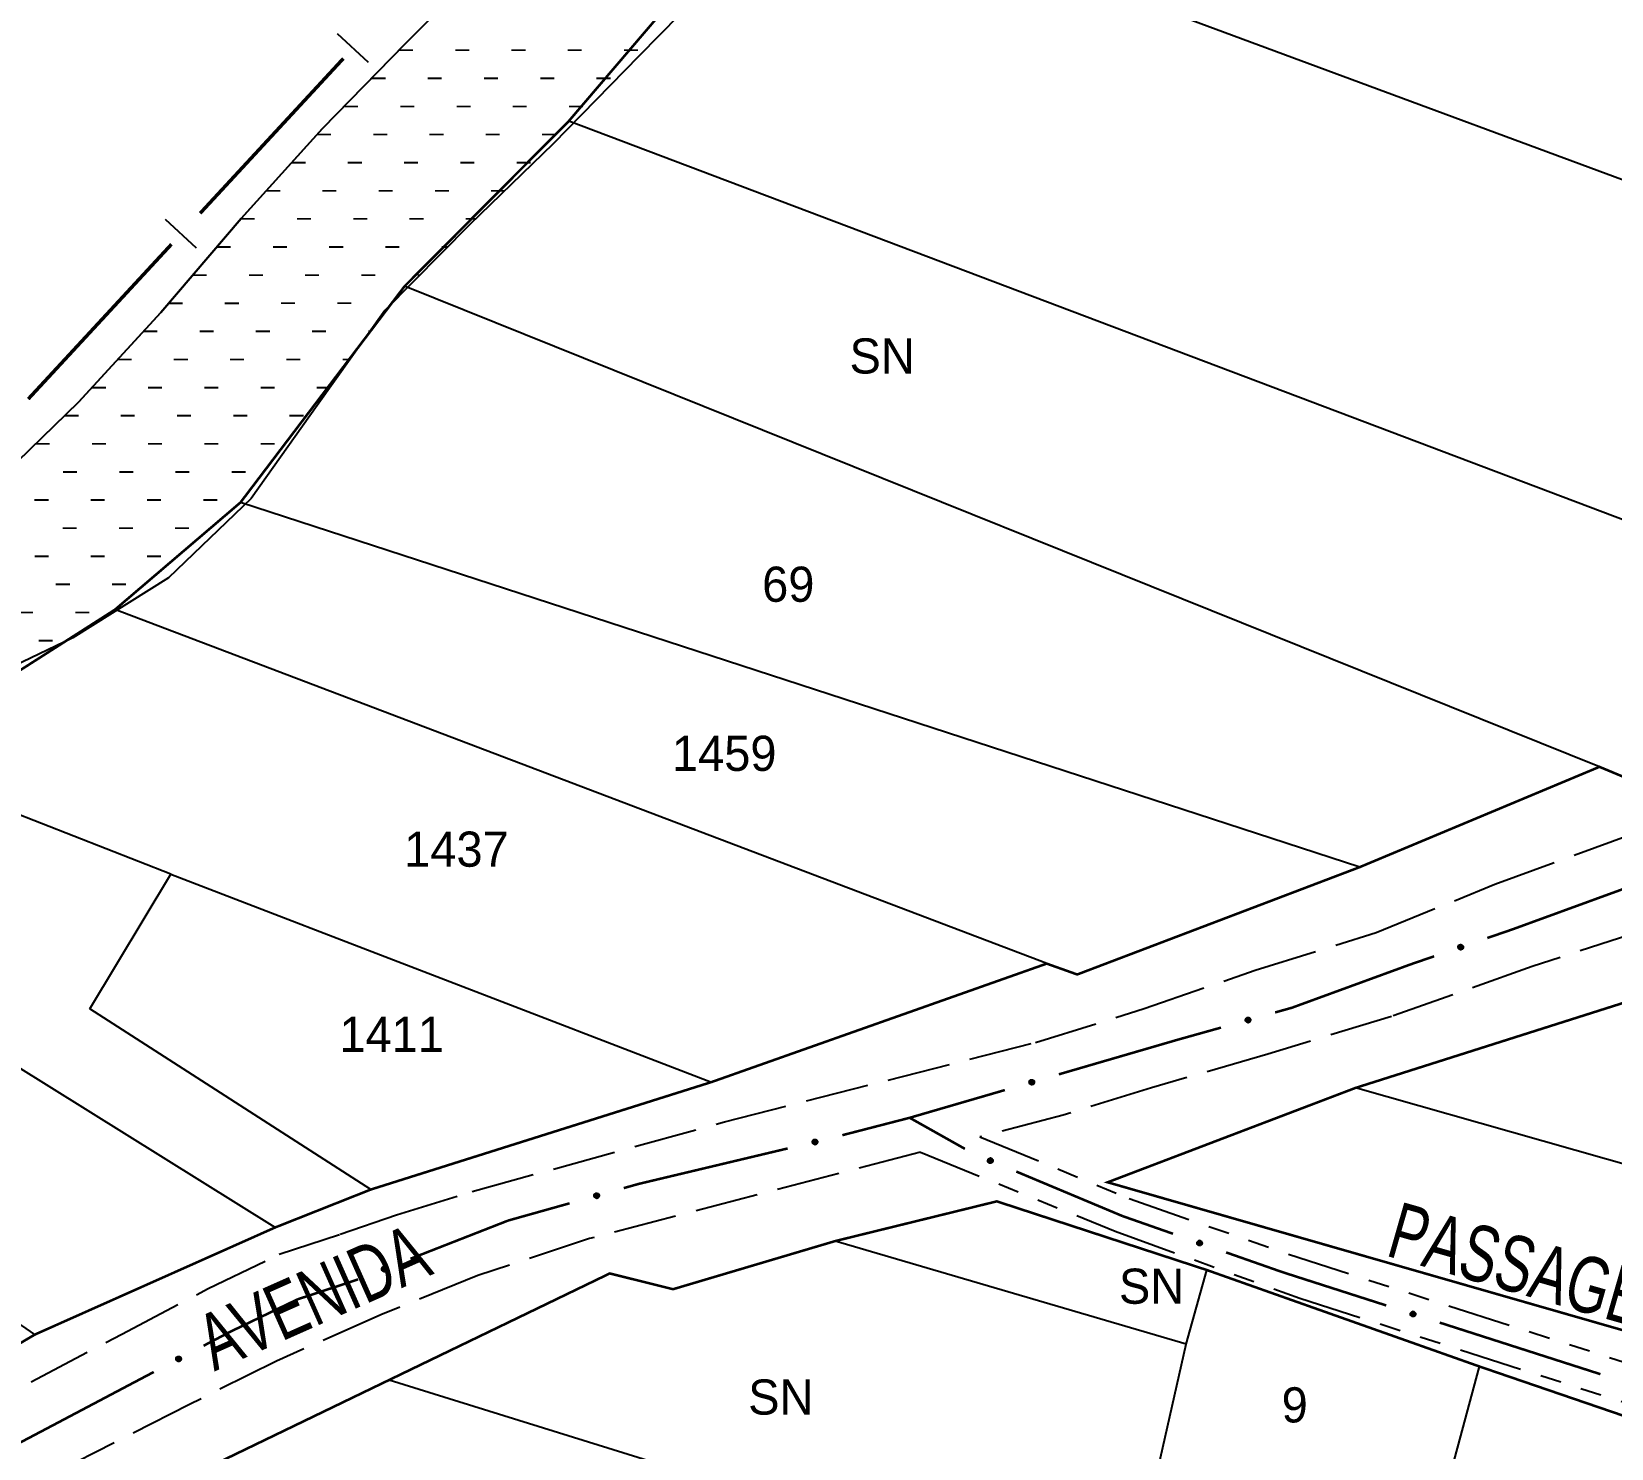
# Model space of a CAD drawing. Extents: x 203196 to 204359, y 4872588 to 4874244.
# Drawn here: x 203521.2 to 203633.6, y 4872877.4 to 4872978.2 of the extents above; entities that cross this region are included whole.
import ezdxf
from ezdxf.enums import TextEntityAlignment as Align

# ---------------------------------------------------------------- set-up
doc = ezdxf.new("R2010")
doc.units = 0
doc.header["$LTSCALE"] = 1.5
doc.header["$MEASUREMENT"] = 0
doc.linetypes.add('TRACO_11', pattern=[8, 3, -1, 3, -1])
doc.linetypes.add('TRACO_25', pattern=[8, 3, -1, 1, -1, 1, -1])
for name, color, linetype in [('CD_MALHA_LOTES', 7, 'CONTINUOUS'), ('HD-CURSO-PERENE', 170, 'CONTINUOUS'), ('HD-PRAIA', 251, 'CONTINUOUS'), ('LM-LIM-SETORES-BAIRROS', 250, 'CONTINUOUS'), ('RU-QUADRA', 210, 'CONTINUOUS'), ('SV-EIXO-RUA-N-PAV', 6, 'CONTINUOUS'), ('SV-EIXO-RUA-PAV', 20, 'CONTINUOUS'), ('SV-RUA-NAO-PAV', 7, 'CONTINUOUS'), ('SV-RUA-PAVIM', 7, 'CONTINUOUS'), ('SV-TXT-RUA-N-PAV', 7, 'CONTINUOUS'), ('SV-TXT-RUA-PAV', 7, 'CONTINUOUS'), ('Th_NmrPort', 1, 'CONTINUOUS')]:
    doc.layers.add(name, color=color, linetype=linetype)
doc.styles.add('ARIAL', font='ARIAL.SHX')

# ---------------------------------------------------------------- blocks, each defined once
blk = doc.blocks.new('*X1')
at = {"layer": 'HD-PRAIA', "const_width": 0.13}
for points in [[(203547.352984, 4872976.826607), (203548.352984, 4872976.826714)], [(203551.352984, 4872976.827037), (203552.352984, 4872976.827144)], [(203555.352984, 4872976.827467), (203556.352984, 4872976.827574)], [(203559.352984, 4872976.827896), (203560.352984, 4872976.828004)], [(203563.352984, 4872976.828326), (203564.352984, 4872976.828434)], [(203545.398118, 4872974.826554), (203546.398118, 4872974.826662)], [(203549.398118, 4872974.826984), (203550.398118, 4872974.827092)], [(203553.398118, 4872974.827414), (203554.398118, 4872974.827522)], [(203557.398118, 4872974.827844), (203558.398118, 4872974.827951)], [(203561.398118, 4872974.828274), (203562.398118, 4872974.828381)], [(203543.443253, 4872972.826502), (203544.443253, 4872972.826609)], [(203547.443253, 4872972.826932), (203548.443253, 4872972.827039)], [(203551.443253, 4872972.827362), (203552.443253, 4872972.827469)], [(203555.443253, 4872972.827791), (203556.443253, 4872972.827899)], [(203559.443253, 4872972.828221), (203560.443253, 4872972.828329)], [(203541.520627, 4872970.82645), (203542.520627, 4872970.826557)], [(203545.520627, 4872970.82688), (203546.520627, 4872970.826987)], [(203549.520627, 4872970.82731), (203550.520627, 4872970.827418)], [(203553.520627, 4872970.82774), (203554.520627, 4872970.827848)], [(203557.520627, 4872970.828171), (203558.520627, 4872970.828278)], [(203539.711597, 4872968.826399), (203540.711597, 4872968.826507)], [(203543.711597, 4872968.826831), (203544.711597, 4872968.82694)], [(203547.711597, 4872968.827264), (203548.711597, 4872968.827373)], [(203551.711597, 4872968.827697), (203552.711597, 4872968.827806)], [(203555.711597, 4872968.82813), (203556.711597, 4872968.828238)], [(203537.902568, 4872966.826347), (203538.902568, 4872966.826456)], [(203541.902568, 4872966.826784), (203542.902567, 4872966.826893)], [(203545.902567, 4872966.82722), (203546.902567, 4872966.827329)], [(203549.902567, 4872966.827656), (203550.902567, 4872966.827765)], [(203553.902567, 4872966.828092), (203554.872375, 4872966.826517)], [(203536.094863, 4872964.826296), (203537.094863, 4872964.826406)], [(203540.094863, 4872964.826736), (203541.094863, 4872964.826846)], [(203544.094863, 4872964.827175), (203545.094863, 4872964.827285)], [(203548.094863, 4872964.827614), (203549.094863, 4872964.827724)], [(203552.094863, 4872964.828054), (203552.811618, 4872964.826464)], [(203534.383602, 4872962.826246), (203535.383602, 4872962.826357)], [(203538.383602, 4872962.826689), (203539.383602, 4872962.8268)], [(203542.383602, 4872962.827133), (203543.383602, 4872962.827243)], [(203546.383602, 4872962.827576), (203547.383602, 4872962.827687)], [(203550.383602, 4872962.828019), (203550.812395, 4872962.826411)], [(203532.672342, 4872960.826196), (203533.672342, 4872960.826308)], [(203536.672342, 4872960.826643), (203537.672342, 4872960.826755)], [(203540.672342, 4872960.82709), (203541.672342, 4872960.827202)], [(203544.672342, 4872960.827537), (203545.672342, 4872960.827648)], [(203548.672342, 4872960.827983), (203548.829679, 4872960.826358)], [(203530.961082, 4872958.826146), (203531.961082, 4872958.826259)], [(203534.961082, 4872958.826597), (203535.961082, 4872958.826709)], [(203538.961082, 4872958.827047), (203539.961082, 4872958.82716)], [(203542.961082, 4872958.827498), (203543.961082, 4872958.82761)], [(203529.167212, 4872956.826095), (203530.167212, 4872956.826207)], [(203533.167212, 4872956.826543), (203534.167212, 4872956.826654)], [(203537.167212, 4872956.82699), (203538.167212, 4872956.827102)], [(203541.167212, 4872956.827437), (203542.167212, 4872956.827549)], [(203545.167212, 4872956.827885), (203545.280027, 4872956.826256)], [(203527.333999, 4872954.826044), (203528.333999, 4872954.826154)], [(203531.333999, 4872954.826486), (203532.333999, 4872954.826596)], [(203535.333999, 4872954.826928), (203536.333999, 4872954.827038)], [(203539.333999, 4872954.827369), (203540.333999, 4872954.82748)], [(203543.333999, 4872954.827811), (203543.857333, 4872954.826209)], [(203525.500786, 4872952.825992), (203526.500786, 4872952.826102)], [(203529.500786, 4872952.826429), (203530.500786, 4872952.826538)], [(203533.500786, 4872952.826866), (203534.500786, 4872952.826975)], [(203537.500786, 4872952.827302), (203538.500786, 4872952.827411)], [(203541.500786, 4872952.827739), (203542.434638, 4872952.826162)], [(203523.559841, 4872950.82594), (203524.559841, 4872950.826048)], [(203527.559841, 4872950.82637), (203528.559841, 4872950.826478)], [(203531.559841, 4872950.8268), (203532.559841, 4872950.826908)], [(203535.559841, 4872950.82723), (203536.559841, 4872950.827338)], [(203539.559841, 4872950.82766), (203540.559841, 4872950.827768)], [(203521.505027, 4872948.825886), (203522.505027, 4872948.825992)], [(203525.505027, 4872948.826309), (203526.505027, 4872948.826415)], [(203529.505027, 4872948.826731), (203530.505027, 4872948.826837)], [(203533.505027, 4872948.827154), (203534.505027, 4872948.82726)], [(203537.505027, 4872948.827576), (203538.505027, 4872948.827682)], [(203523.450214, 4872946.826248), (203524.450214, 4872946.826352)], [(203527.450214, 4872946.826663), (203528.450214, 4872946.826767)], [(203531.450214, 4872946.827079), (203532.450214, 4872946.827183)], [(203535.450214, 4872946.827494), (203536.450214, 4872946.827598)], [(203521.424451, 4872944.826189), (203522.424451, 4872944.826291)], [(203525.424451, 4872944.826598), (203526.424451, 4872944.8267)], [(203529.424451, 4872944.827007), (203530.424451, 4872944.827109)], [(203533.424451, 4872944.827416), (203534.424451, 4872944.827519)], [(203523.425034, 4872942.826547), (203524.425033, 4872942.826649)], [(203527.425033, 4872942.826957), (203528.425033, 4872942.827059)], [(203531.425033, 4872942.827367), (203532.425033, 4872942.827469)], [(203521.425616, 4872940.826496), (203522.425616, 4872940.826598)], [(203525.425616, 4872940.826907), (203526.425616, 4872940.827009)], [(203529.425616, 4872940.827318), (203530.425616, 4872940.82742)], [(203522.939583, 4872938.826844), (203523.939583, 4872938.826947)], [(203526.939583, 4872938.827254), (203527.939583, 4872938.827356)], [(203520.325398, 4872936.826804), (203521.325398, 4872936.826908)], [(203524.325398, 4872936.82722), (203525.325398, 4872936.827324)], [(203521.728879, 4872934.827193), (203522.728879, 4872934.827299)]]:
    blk.add_lwpolyline(points, dxfattribs=at)

msp = doc.modelspace()

# ---------------------------------------------------------------- linework, layer by layer
at = {"layer": 'CD_MALHA_LOTES', "linetype": 'Continuous', "flags": 128}
for points in [[(203559.420808, 4872971.776549), (203574.7339, 4872989.699047)], [(203672.998632, 4872953.304702), (203574.7339, 4872989.699047)], [(203547.74715, 4872960.034223), (203559.420808, 4872971.776549)], [(203655.545273, 4872935.423493), (203559.420808, 4872971.776549)], [(203536.073492, 4872944.652462), (203547.74715, 4872960.034223)], [(203632.741667, 4872925.848588), (203547.74715, 4872960.034223)], [(203527.146577, 4872937.03025), (203536.073492, 4872944.652462)], [(203615.685189, 4872918.713621), (203536.073492, 4872944.652462)], [(203510.391445, 4872926.317952), (203527.146577, 4872937.03025)], [(203593.423756, 4872911.850126), (203527.146577, 4872937.03025)], [(203531.129355, 4872918.21506), (203510.391445, 4872926.317952)], [(203632.741667, 4872925.848588), (203615.685189, 4872918.713621)], [(203634.792565, 4872924.991419), (203632.741667, 4872925.848588)], [(203538.545561, 4872893.082361), (203496.039713, 4872919.588431)], [(203525.35247, 4872908.64157), (203531.129355, 4872918.21506)], [(203531.129355, 4872918.21506), (203569.583254, 4872903.425347)], [(203615.685189, 4872918.713621), (203595.594374, 4872911.077174)], [(203521.447086, 4872885.460149), (203481.839967, 4872912.824896)], [(203593.423756, 4872911.850126), (203569.583254, 4872903.425347)], [(203595.594374, 4872911.077174), (203593.423756, 4872911.850126)], [(203634.957299, 4872909.221527), (203615.377909, 4872903.004945)], [(203545.342618, 4872895.778196), (203525.35247, 4872908.64157)], [(203569.583254, 4872903.425347), (203545.342618, 4872895.778196)], [(203615.377909, 4872903.004945), (203597.756091, 4872896.294487)], [(203668.782073, 4872887.830408), (203615.377909, 4872903.004945)], [(203545.342618, 4872895.778196), (203538.545561, 4872893.082361)], [(203597.756091, 4872896.294487), (203755.273411, 4872851.061951)], [(203604.80784, 4872890.055225), (203589.875196, 4872894.939145), (203578.371722, 4872892.111367)], [(203538.545561, 4872893.082361), (203521.447086, 4872885.460149)], [(203578.371722, 4872892.111367), (203566.842698, 4872888.688228), (203562.344142, 4872889.810488), (203546.645432, 4872882.229347)], [(203603.339166, 4872884.768001), (203578.371722, 4872892.111367)], [(203603.339166, 4872884.768001), (203604.80784, 4872890.055225)], [(203624.204049, 4872883.191755), (203604.80784, 4872890.055225)], [(203521.447086, 4872885.460149), (203510.734788, 4872879.14264)], [(203599.153448, 4872866.189285), (203603.339166, 4872884.768001)], [(203618.115673, 4872860.56768), (203624.204049, 4872883.191755)], [(203641.97006, 4872877.112196), (203624.204049, 4872883.191755)], [(203546.645432, 4872882.229347), (203530.058075, 4872874.219067)], [(203590.194541, 4872868.68603), (203546.645432, 4872882.229347)]]:
    msp.add_lwpolyline(points, dxfattribs=at)
at = {"layer": 'HD-CURSO-PERENE', "linetype": 'Continuous'}
msp.add_polyline3d([(203636.683207, 4873077.782703, 2.290257), (203630.433727, 4873071.524546, 2.290257), (203624.658174, 4873065.389341, 2.290257), (203619.424204, 4873059.720699, 2.290257), (203613.906002, 4873052.909995, 2.290257), (203608.053121, 4873046.27112, 2.290257), (203602.35052, 4873039.446415, 2.290257), (203597.201751, 4873033.496555, 2.290257), (203592.246638, 4873027.680719, 2.290257), (203587.301114, 4873022.016933, 2.290257), (203581.561538, 4873015.488934, 2.290257), (203576.299909, 4873008.69945, 2.290257), (203570.855378, 4873002.040096, 2.290257), (203564.815491, 4872995.90778, 2.290257), (203559.131072, 4872989.291088, 2.290257), (203553.587396, 4872983.113308, 2.290257), (203547.790889, 4872977.274634, 2.290257), (203541.920545, 4872971.268596, 2.290257), (203536.118052, 4872964.853399, 2.290257), (203530.40902, 4872958.180919, 2.290257), (203524.558799, 4872951.798277, 2.290257), (203518.473013, 4872945.874674, 2.290257)], dxfattribs=at)
at = {"layer": 'HD-PRAIA', "linetype": 'Continuous'}
for points in [[(203518.473013, 4872945.874674, 3.0316), (203524.558799, 4872951.798277, 3.0316), (203530.40902, 4872958.180919, 3.0316), (203536.118052, 4872964.853399, 3.0316), (203541.920545, 4872971.268596, 3.0316), (203547.790889, 4872977.274634, 3.0316), (203553.587396, 4872983.113308, 3.0316), (203559.131072, 4872989.291088, 3.0316), (203564.815491, 4872995.90778, 3.0316), (203570.855378, 4873002.040096, 3.0316), (203576.299909, 4873008.69945, 3.0316), (203581.561538, 4873015.488934, 3.0316), (203587.301114, 4873022.016933, 3.0316), (203592.246638, 4873027.680719, 3.0316), (203597.201751, 4873033.496555, 3.0316), (203602.35052, 4873039.446415, 3.0316), (203608.053121, 4873046.27112, 3.0316), (203613.906002, 4873052.909995, 3.0316), (203619.424204, 4873059.720699, 3.0316), (203624.658174, 4873065.389341, 3.0316), (203630.433727, 4873071.524546, 3.0316), (203636.683207, 4873077.782703, 3.0316)], [(203634.887045, 4873051.383372, 3.493943), (203630.158821, 4873045.044524, 3.493943), (203626.171905, 4873039.890793, 3.493943), (203622.481054, 4873036.24737, 3.493943), (203618.030821, 4873032.764402, 3.493943), (203612.672679, 4873027.48151, 3.493943), (203607.200067, 4873021.975639, 3.493943), (203601.133377, 4873016.348131, 3.493943), (203595.442497, 4873010.65245, 3.3664), (203590.426628, 4873005.157604, 3.3664), (203586.214461, 4872999.141452, 3.3664), (203580.426901, 4872994.936347, 3.3664), (203574.753205, 4872989.352593, 3.3664), (203570.218086, 4872982.322932, 3.3664), (203564.404644, 4872976.396354, 3.3664), (203558.307606, 4872970.160556, 3.3664), (203552.375757, 4872964.403443, 3.3664), (203546.336286, 4872958.311163, 3.3664), (203541.531649, 4872951.556725, 3.3664), (203536.840567, 4872944.937186, 3.342486), (203530.949934, 4872939.291737, 3.270743), (203524.144425, 4872935.033692, 3.222914), (203518.154391, 4872932.160157, 3.222914)]]:
    msp.add_polyline3d(points, dxfattribs=at)
at = {"layer": 'LM-LIM-SETORES-BAIRROS'}
for points in [[(203545.173999, 4872975.952581), (203542.971957, 4872977.989984)], [(203532.94958, 4872962.74033), (203530.747538, 4872964.777733)]]:
    msp.add_lwpolyline(points, dxfattribs=at)
at = {"layer": 'LM-LIM-SETORES-BAIRROS', "const_width": 0.25}
for points in [[(203533.206828, 4872965.227059), (203543.393843, 4872976.237269)], [(203520.982409, 4872952.014808), (203531.169424, 4872963.025018)]]:
    msp.add_lwpolyline(points, dxfattribs=at)
at = {"layer": 'RU-QUADRA', "linetype": 'Continuous', "const_width": 0.18, "flags": 128}
for points in [[(203635.230915, 4873051.706771), (203613.874988, 4873029.252147), (203594.922462, 4873010.711631), (203574.7339, 4872989.699047), (203559.420808, 4872971.776549), (203547.74715, 4872960.034223), (203536.073492, 4872944.652462), (203527.146577, 4872937.03025), (203510.391445, 4872926.317952)], [(203510.734788, 4872879.14264), (203521.447086, 4872885.460149), (203538.545561, 4872893.082361), (203545.342618, 4872895.778196), (203569.583254, 4872903.425347), (203593.423756, 4872911.850126), (203595.594374, 4872911.077174), (203615.685189, 4872918.713621), (203632.741667, 4872925.848588), (203634.792565, 4872924.991419)], [(203764.222836, 4872876.008348), (203653.85064, 4872918.032246), (203634.957299, 4872909.221527), (203615.377909, 4872903.004945), (203597.756091, 4872896.294487), (203755.273411, 4872851.061951)], [(203641.97006, 4872877.112196), (203624.204049, 4872883.191755), (203604.80784, 4872890.055225), (203589.875196, 4872894.939145), (203578.371722, 4872892.111367), (203566.842698, 4872888.688228), (203562.344142, 4872889.810488), (203546.645432, 4872882.229347), (203530.058075, 4872874.219067)]]:
    msp.add_lwpolyline(points, dxfattribs=at)
at = {"layer": 'SV-EIXO-RUA-N-PAV', "const_width": 0.18}
for points in [[(203584.118897, 4872900.635322), (203583.677174, 4872900.883792)], [(203587.605199, 4872898.674277), (203584.118897, 4872900.635322)], [(203598.812542, 4872893.893602), (203591.260562, 4872897.059098)], [(203599.578236, 4872893.625045), (203598.812542, 4872893.893602)], [(203602.409159, 4872892.632133), (203599.578236, 4872893.625045)], [(203610.185777, 4872889.904579), (203606.183724, 4872891.30825)], [(203610.908405, 4872889.672687), (203610.185777, 4872889.904579)], [(203617.573627, 4872887.533804), (203610.908405, 4872889.672687)], [(203632.80842, 4872882.644932), (203621.382325, 4872886.311586)]]:
    msp.add_lwpolyline(points, dxfattribs=at)
at = {"layer": 'SV-EIXO-RUA-N-PAV'}
for points in [[(203589.506002, 4872897.675182), (203589.461005, 4872897.656016), (203589.418414, 4872897.648746), (203589.381145, 4872897.652907), (203589.34917, 4872897.665171), (203589.317871, 4872897.681402), (203589.289926, 4872897.704728), (203589.264645, 4872897.737488), (203589.245103, 4872897.782491), (203589.240523, 4872897.826612), (203589.242647, 4872897.863368), (203589.253515, 4872897.897446), (203589.269792, 4872897.927587), (203589.294982, 4872897.955813), (203589.328432, 4872897.981109), (203589.37416, 4872897.999665), (203589.415964, 4872898.006506), (203589.451907, 4872898.001535), (203589.486097, 4872897.990391), (203589.517852, 4872897.973438), (203589.545151, 4872897.950382), (203589.57056, 4872897.916658), (203589.588276, 4872897.871282), (203589.595575, 4872897.829665), (203589.59111, 4872897.793662), (203589.579382, 4872897.760248), (203589.563484, 4872897.728658), (203589.541205, 4872897.699591), (203589.506002, 4872897.675182)], [(203604.395591, 4872891.818761), (203604.351815, 4872891.79695), (203604.309732, 4872891.787157), (203604.272281, 4872891.789091), (203604.239633, 4872891.799429), (203604.207423, 4872891.813768), (203604.178139, 4872891.835389), (203604.150951, 4872891.866585), (203604.128764, 4872891.910344), (203604.121565, 4872891.954114), (203604.121497, 4872891.990932), (203604.130317, 4872892.025596), (203604.14477, 4872892.056653), (203604.168234, 4872892.086329), (203604.200118, 4872892.113572), (203604.24466, 4872892.134817), (203604.285983, 4872892.144136), (203604.322158, 4872892.141314), (203604.356951, 4872892.132226), (203604.389659, 4872892.117194), (203604.418283, 4872892.095805), (203604.445654, 4872892.063653), (203604.466041, 4872892.019413), (203604.475806, 4872891.978304), (203604.473493, 4872891.942099), (203604.463774, 4872891.908046), (203604.449786, 4872891.875566), (203604.429278, 4872891.845223), (203604.395591, 4872891.818761)], [(203619.58115, 4872886.773977), (203619.537974, 4872886.751001), (203619.496169, 4872886.740082), (203619.45868, 4872886.741012), (203619.425766, 4872886.750471), (203619.393183, 4872886.763941), (203619.36333, 4872886.784769), (203619.335316, 4872886.815225), (203619.311964, 4872886.858375), (203619.303594, 4872886.901935), (203619.302538, 4872886.938738), (203619.310426, 4872886.973626), (203619.324041, 4872887.005059), (203619.346702, 4872887.035354), (203619.377844, 4872887.063442), (203619.4218, 4872887.085874), (203619.462858, 4872887.096297), (203619.499096, 4872887.094446), (203619.53412, 4872887.086294), (203619.567219, 4872887.072144), (203619.596407, 4872887.051529), (203619.62463, 4872887.020124), (203619.646195, 4872886.976445), (203619.657059, 4872886.935613), (203619.655717, 4872886.899359), (203619.646915, 4872886.865058), (203619.633802, 4872886.832214), (203619.614115, 4872886.801333), (203619.58115, 4872886.773977)]]:
    msp.add_lwpolyline(points, close=True, dxfattribs=at)
for points in [[(203589.563484, 4872897.728658), (203589.240523, 4872897.826612)], [(203589.579382, 4872897.760248), (203589.242647, 4872897.863368)], [(203589.541205, 4872897.699591), (203589.245103, 4872897.782491)], [(203589.567516, 4872897.744907), (203589.245483, 4872897.841422)], [(203589.548037, 4872897.716083), (203589.24687, 4872897.802373)], [(203589.583017, 4872897.778357), (203589.250713, 4872897.882137)], [(203589.59111, 4872897.793662), (203589.253515, 4872897.897446)], [(203589.523523, 4872897.68937), (203589.258851, 4872897.760362)], [(203589.590439, 4872897.813714), (203589.264631, 4872897.911812)], [(203589.506002, 4872897.675182), (203589.264645, 4872897.737488)], [(203589.595575, 4872897.829665), (203589.269792, 4872897.927587)], [(203589.481068, 4872897.665738), (203589.284269, 4872897.718638)], [(203589.590311, 4872897.852236), (203589.287155, 4872897.940839)], [(203589.461005, 4872897.656016), (203589.289926, 4872897.704728)], [(203589.588276, 4872897.871282), (203589.294982, 4872897.955813)], [(203589.436744, 4872897.651767), (203589.312444, 4872897.690553)], [(203589.575285, 4872897.894043), (203589.314712, 4872897.967756)], [(203589.418414, 4872897.648746), (203589.317871, 4872897.681402)], [(203589.57056, 4872897.916658), (203589.328432, 4872897.981109)], [(203589.551857, 4872897.933455), (203589.35863, 4872897.987816)], [(203589.545151, 4872897.950382), (203589.37416, 4872897.999665)], [(203589.527253, 4872897.963002), (203589.401168, 4872898.001056)], [(203589.517852, 4872897.973438), (203589.415964, 4872898.006506)], [(203604.463774, 4872891.908046), (203604.121497, 4872891.990932)], [(203604.449786, 4872891.875566), (203604.121565, 4872891.954114)], [(203604.452843, 4872891.892026), (203604.125635, 4872891.969194)], [(203604.466325, 4872891.92634), (203604.128431, 4872892.010148)], [(203604.429278, 4872891.845223), (203604.128764, 4872891.910344)], [(203604.435115, 4872891.862093), (203604.129344, 4872891.930296)], [(203604.473493, 4872891.942099), (203604.130317, 4872892.025596)], [(203604.471629, 4872891.962076), (203604.140557, 4872892.040599)], [(203604.412236, 4872891.833967), (203604.143806, 4872891.889073)], [(203604.475806, 4872891.978304), (203604.14477, 4872892.056653)], [(203604.395591, 4872891.818761), (203604.150951, 4872891.866585)], [(203604.469207, 4872892.000522), (203604.161312, 4872892.070916)], [(203604.466041, 4872892.019413), (203604.168234, 4872892.086329)], [(203604.371263, 4872891.80785), (203604.171663, 4872891.848937)], [(203604.351815, 4872891.79695), (203604.178139, 4872891.835389)], [(203604.451718, 4872892.04136), (203604.187218, 4872892.099426)], [(203604.445654, 4872892.063653), (203604.200118, 4872892.113572)], [(203604.327849, 4872891.791264), (203604.201461, 4872891.822579)], [(203604.309732, 4872891.787157), (203604.207423, 4872891.813768)], [(203604.425985, 4872892.079306), (203604.229863, 4872892.122065)], [(203604.418283, 4872892.095805), (203604.24466, 4872892.134817)], [(203604.399665, 4872892.107336), (203604.271538, 4872892.137815)], [(203604.389659, 4872892.117194), (203604.285983, 4872892.144136)], [(203619.646915, 4872886.865058), (203619.302538, 4872886.938738)], [(203619.633802, 4872886.832214), (203619.303594, 4872886.901935)], [(203619.636418, 4872886.84875), (203619.307258, 4872886.917119)], [(203619.648974, 4872886.883413), (203619.308955, 4872886.958133)], [(203619.655717, 4872886.899359), (203619.310426, 4872886.973626)], [(203619.614115, 4872886.801333), (203619.311964, 4872886.858375)], [(203619.619498, 4872886.818353), (203619.312009, 4872886.878335)], [(203619.653318, 4872886.919279), (203619.32026, 4872886.988898)], [(203619.657059, 4872886.935613), (203619.324041, 4872887.005059)], [(203619.597381, 4872886.789624), (203619.32757, 4872886.837514)], [(203619.58115, 4872886.773977), (203619.335316, 4872886.815225)], [(203619.649867, 4872886.957646), (203619.340196, 4872887.019761)], [(203619.646195, 4872886.976445), (203619.346702, 4872887.035354)], [(203619.557123, 4872886.762417), (203619.356493, 4872886.798139)], [(203619.537974, 4872886.751001), (203619.36333, 4872886.784769)], [(203619.631289, 4872886.998001), (203619.365328, 4872887.048955)], [(203619.62463, 4872887.020124), (203619.377844, 4872887.063442)], [(203619.51417, 4872886.744674), (203619.386987, 4872886.77259)], [(203619.496169, 4872886.740082), (203619.393183, 4872886.763941)], [(203619.604548, 4872887.035244), (203619.407351, 4872887.07273)], [(203619.596407, 4872887.051529), (203619.4218, 4872887.085874)], [(203619.577486, 4872887.062557), (203619.448588, 4872887.089591)], [(203619.567219, 4872887.072144), (203619.462858, 4872887.096297)]]:
    msp.add_lwpolyline(points, dxfattribs=at)
at = {"layer": 'SV-EIXO-RUA-PAV', "const_width": 0.18}
for points in [[(203626.544286, 4872914.284223), (203636.050706, 4872917.750722)], [(203625.71086, 4872913.99779), (203626.544286, 4872914.284223)], [(203624.765154, 4872913.672769), (203625.71086, 4872913.99779)], [(203619.316403, 4872911.800134), (203620.982328, 4872912.372681)], [(203610.854378, 4872908.70824), (203619.09245, 4872911.718305)], [(203619.09245, 4872911.718305), (203619.316403, 4872911.800134)], [(203609.670669, 4872908.376802), (203610.633633, 4872908.646432)], [(203610.633633, 4872908.646432), (203610.854378, 4872908.70824)], [(203601.969191, 4872906.211941), (203602.717815, 4872906.430002)], [(203602.717815, 4872906.430002), (203605.818813, 4872907.298282)], [(203594.288399, 4872903.974659), (203601.969191, 4872906.211941)], [(203583.677174, 4872900.883792), (203590.448003, 4872902.856018)], [(203582.759566, 4872900.646552), (203583.677174, 4872900.883792)], [(203578.886904, 4872899.645306), (203582.759566, 4872900.646552)], [(203564.394604, 4872896.177933), (203574.999624, 4872898.702938)], [(203563.336954, 4872895.881049), (203564.299742, 4872896.151306)], [(203564.299742, 4872896.151306), (203564.394604, 4872896.177933)], [(203555.118922, 4872893.574233), (203559.4858, 4872894.800023)], [(203548.167995, 4872890.853752), (203554.686518, 4872893.404997)], [(203554.686518, 4872893.404997), (203555.118922, 4872893.574233)], [(203540.131313, 4872887.966153), (203543.496631, 4872889.073869)], [(203543.496631, 4872889.073869), (203544.274644, 4872889.329957)], [(203544.274644, 4872889.329957), (203544.443124, 4872889.395897)], [(203535.334379, 4872885.655746), (203539.719524, 4872887.767818)], [(203539.719524, 4872887.767818), (203540.131313, 4872887.966153)], [(203533.447234, 4872884.662162), (203535.216936, 4872885.593912)], [(203535.216936, 4872885.593912), (203535.334379, 4872885.655746)], [(203529.23732, 4872882.445638), (203529.907832, 4872882.798663)], [(203522.789945, 4872879.038146), (203529.023158, 4872882.332452)], [(203529.023158, 4872882.332452), (203529.23732, 4872882.445638)], [(203519.296752, 4872877.19465), (203521.949948, 4872878.594847)], [(203521.949948, 4872878.594847), (203522.789945, 4872879.038146)]]:
    msp.add_lwpolyline(points, dxfattribs=at)
at = {"layer": 'SV-EIXO-RUA-PAV'}
for points in [[(203622.702082, 4872913.080129), (203622.722923, 4872913.124375), (203622.749882, 4872913.158141), (203622.780473, 4872913.179831), (203622.812503, 4872913.19195), (203622.846668, 4872913.200657), (203622.88305, 4872913.201836), (203622.92372, 4872913.1942), (203622.968252, 4872913.173605), (203623.001026, 4872913.143715), (203623.023896, 4872913.114862), (203623.038456, 4872913.08219), (203623.046358, 4872913.048859), (203623.046333, 4872913.011026), (203623.038192, 4872912.969887), (203623.0164, 4872912.92561), (203622.989743, 4872912.892688), (203622.959603, 4872912.872485), (203622.926664, 4872912.858056), (203622.891678, 4872912.849585), (203622.855958, 4872912.848634), (203622.814552, 4872912.856905), (203622.771135, 4872912.878993), (203622.737996, 4872912.905205), (203622.717376, 4872912.935053), (203622.7039, 4872912.967801), (203622.69475, 4872913.001962), (203622.692043, 4872913.038485), (203622.702082, 4872913.080129)], [(203607.576701, 4872907.904805), (203607.600073, 4872907.947768), (203607.628945, 4872907.979913), (203607.660742, 4872907.999793), (203607.693421, 4872908.010033), (203607.728034, 4872908.016744), (203607.764423, 4872908.015811), (203607.804582, 4872908.00583), (203607.847844, 4872907.982687), (203607.87883, 4872907.950947), (203607.899987, 4872907.920815), (203607.912628, 4872907.887354), (203607.918584, 4872907.853621), (203607.916365, 4872907.815854), (203607.905852, 4872907.775256), (203607.881529, 4872907.732317), (203607.853007, 4872907.700997), (203607.821746, 4872907.682576), (203607.788026, 4872907.670081), (203607.752608, 4872907.663653), (203607.716893, 4872907.664775), (203607.676036, 4872907.675433), (203607.633973, 4872907.700002), (203607.60241, 4872907.728092), (203607.583555, 4872907.759086), (203607.572002, 4872907.792561), (203607.564848, 4872907.827194), (203607.564263, 4872907.863813), (203607.576701, 4872907.904805)], [(203592.199468, 4872903.480845), (203592.22239, 4872903.524049), (203592.250925, 4872903.556494), (203592.282514, 4872903.576704), (203592.315084, 4872903.587285), (203592.349625, 4872903.594357), (203592.386022, 4872903.593804), (203592.426283, 4872903.584241), (203592.469784, 4872903.561551), (203592.501099, 4872903.530136), (203592.52257, 4872903.500227), (203592.535559, 4872903.466899), (203592.541866, 4872903.43323), (203592.540041, 4872903.395442), (203592.529953, 4872903.354736), (203592.506078, 4872903.311546), (203592.477885, 4872903.27993), (203592.446818, 4872903.261184), (203592.41323, 4872903.248338), (203592.377881, 4872903.241541), (203592.342156, 4872903.24229), (203592.30119, 4872903.252522), (203592.258874, 4872903.27665), (203592.227019, 4872903.30441), (203592.207842, 4872903.335205), (203592.19594, 4872903.368558), (203592.188426, 4872903.403115), (203592.187459, 4872903.439725), (203592.199468, 4872903.480845)], [(203576.779966, 4872899.239987), (203576.805006, 4872899.281999), (203576.835118, 4872899.312986), (203576.867671, 4872899.331602), (203576.900727, 4872899.340552), (203576.935576, 4872899.345899), (203576.971901, 4872899.343539), (203577.011636, 4872899.331988), (203577.053957, 4872899.307166), (203577.083673, 4872899.274233), (203577.103631, 4872899.243294), (203577.114948, 4872899.209363), (203577.119576, 4872899.175422), (203577.115876, 4872899.137771), (203577.103777, 4872899.097617), (203577.077787, 4872899.055666), (203577.048058, 4872899.025489), (203577.016098, 4872899.00831), (203576.981914, 4872898.997148), (203576.94627, 4872898.992116), (203576.910627, 4872898.994639), (203576.87022, 4872899.006893), (203576.829154, 4872899.033094), (203576.798718, 4872899.062401), (203576.781094, 4872899.094111), (203576.770864, 4872899.128014), (203576.765075, 4872899.162902), (203576.765928, 4872899.199515), (203576.779966, 4872899.239987)], [(203561.243293, 4872895.40769), (203561.266637, 4872895.450668), (203561.295488, 4872895.482832), (203561.327272, 4872895.502732), (203561.359945, 4872895.512994), (203561.394553, 4872895.519728), (203561.430943, 4872895.518819), (203561.471108, 4872895.508863), (203561.514385, 4872895.485749), (203561.545392, 4872895.454028), (203561.566569, 4872895.423911), (203561.579231, 4872895.390458), (203561.585209, 4872895.356729), (203561.583015, 4872895.31896), (203561.572528, 4872895.278355), (203561.548233, 4872895.235401), (203561.519732, 4872895.204062), (203561.488483, 4872895.18562), (203561.454771, 4872895.173104), (203561.419357, 4872895.166653), (203561.383641, 4872895.167751), (203561.342777, 4872895.178383), (203561.300699, 4872895.202924), (203561.269117, 4872895.230994), (203561.250242, 4872895.261976), (203561.238667, 4872895.295443), (203561.231491, 4872895.330072), (203561.230882, 4872895.36669), (203561.243293, 4872895.40769)], [(203546.131641, 4872890.174967), (203546.150605, 4872890.22005), (203546.176122, 4872890.254918), (203546.205774, 4872890.277874), (203546.237267, 4872890.291328), (203546.271036, 4872890.301462), (203546.307337, 4872890.304169), (203546.348292, 4872890.298248), (203546.393649, 4872890.279542), (203546.42765, 4872890.251055), (203546.451712, 4872890.223188), (203546.467631, 4872890.191157), (203546.476927, 4872890.158187), (203546.478491, 4872890.120387), (203546.472085, 4872890.078942), (203546.452173, 4872890.033789), (203546.426922, 4872889.999776), (203546.397657, 4872889.978325), (203546.365354, 4872889.962525), (203546.330755, 4872889.952591), (203546.295106, 4872889.95014), (203546.253389, 4872889.956664), (203546.209083, 4872889.976909), (203546.174872, 4872890.001706), (203546.153015, 4872890.030662), (203546.138176, 4872890.062815), (203546.127599, 4872890.096561), (203546.12336, 4872890.132938), (203546.131641, 4872890.174967)], [(203531.499113, 4872883.760881), (203531.51294, 4872883.807794), (203531.534416, 4872883.845286), (203531.561329, 4872883.871401), (203531.591128, 4872883.888277), (203531.623559, 4872883.902109), (203531.659332, 4872883.90884), (203531.700692, 4872883.907516), (203531.747849, 4872883.893976), (203531.784811, 4872883.869452), (203531.811825, 4872883.844437), (203531.831212, 4872883.814377), (203531.84412, 4872883.782647), (203531.849883, 4872883.745256), (203531.848132, 4872883.703356), (203531.83337, 4872883.656266), (203531.812063, 4872883.619654), (203531.785369, 4872883.595078), (203531.755026, 4872883.575779), (203531.721747, 4872883.562055), (203531.686593, 4872883.55565), (203531.644409, 4872883.55749), (203531.598124, 4872883.572676), (203531.561366, 4872883.59351), (203531.536421, 4872883.619852), (203531.518094, 4872883.650153), (203531.503826, 4872883.682512), (203531.495563, 4872883.718191), (203531.499113, 4872883.760881)]]:
    msp.add_lwpolyline(points, close=True, dxfattribs=at)
for points in [[(203622.692043, 4872913.038485), (203622.968252, 4872913.173605)], [(203622.698442, 4872913.05788), (203622.943265, 4872913.180978)], [(203622.702082, 4872913.080129), (203622.92372, 4872913.1942)], [(203622.714414, 4872913.103769), (203622.896528, 4872913.195216)], [(203622.722923, 4872913.124375), (203622.88305, 4872913.201836)], [(203622.738208, 4872913.14369), (203622.856808, 4872913.197436)], [(203622.749882, 4872913.158141), (203622.846668, 4872913.200657)], [(203622.69475, 4872913.001962), (203623.001026, 4872913.143715)], [(203622.697916, 4872913.021627), (203622.980161, 4872913.157587)], [(203622.702551, 4872912.987149), (203623.007177, 4872913.129358)], [(203622.7039, 4872912.967801), (203623.023896, 4872913.114862)], [(203622.713235, 4872912.951864), (203623.030362, 4872913.095483)], [(203622.717376, 4872912.935053), (203623.038456, 4872913.08219)], [(203622.731218, 4872912.92053), (203623.039716, 4872913.064069)], [(203622.737996, 4872912.905205), (203623.046358, 4872913.048859)], [(203622.756944, 4872912.891857), (203623.042214, 4872913.027413)], [(203622.771135, 4872912.878993), (203623.046333, 4872913.011026)], [(203622.795978, 4872912.870643), (203623.03955, 4872912.988983)], [(203622.814552, 4872912.856905), (203623.038192, 4872912.969887)], [(203622.839689, 4872912.856809), (203623.02011, 4872912.944788)], [(203622.855958, 4872912.848634), (203623.0164, 4872912.92561)], [(203622.877716, 4872912.851121), (203622.997163, 4872912.906601)], [(203622.891678, 4872912.849585), (203622.989743, 4872912.892688)], [(203607.564263, 4872907.863813), (203607.847844, 4872907.982687)], [(203607.564848, 4872907.827194), (203607.87883, 4872907.950947)], [(203607.569149, 4872907.846643), (203607.858804, 4872907.966005)], [(203607.571777, 4872907.882804), (203607.823326, 4872907.991497)], [(203607.571777, 4872907.811954), (203607.884137, 4872907.936257)], [(203607.572002, 4872907.792561), (203607.899987, 4872907.920815)], [(203607.576701, 4872907.904805), (203607.804582, 4872908.00583)], [(203607.580396, 4872907.776108), (203607.905319, 4872907.901095)], [(203607.583555, 4872907.759086), (203607.912628, 4872907.887354)], [(203607.590383, 4872907.92769), (203607.777494, 4872908.008421)], [(203607.596532, 4872907.743784), (203607.912835, 4872907.869191)], [(203607.600073, 4872907.947768), (203607.764423, 4872908.015811)], [(203607.60241, 4872907.728092), (203607.918584, 4872907.853621)], [(203607.616452, 4872907.966163), (203607.73797, 4872908.012941)], [(203607.620552, 4872907.713668), (203607.913203, 4872907.832452)], [(203607.628945, 4872907.979913), (203607.728034, 4872908.016744)], [(203607.633973, 4872907.700002), (203607.916365, 4872907.815854)], [(203607.658289, 4872907.690226), (203607.908315, 4872907.794241)], [(203607.676036, 4872907.675433), (203607.905852, 4872907.775256)], [(203607.701125, 4872907.67388), (203607.886345, 4872907.751248)], [(203607.716893, 4872907.664775), (203607.881529, 4872907.732317)], [(203607.738758, 4872907.665996), (203607.861221, 4872907.714456)], [(203607.752608, 4872907.663653), (203607.853007, 4872907.700997)], [(203592.187459, 4872903.439725), (203592.469784, 4872903.561551)], [(203592.188426, 4872903.403115), (203592.501099, 4872903.530136)], [(203592.192523, 4872903.422607), (203592.480917, 4872903.544985)], [(203592.194774, 4872903.458794), (203592.445176, 4872903.570105)], [(203592.195513, 4872903.387947), (203592.50656, 4872903.515502)], [(203592.19594, 4872903.368558), (203592.52257, 4872903.500227)], [(203592.199468, 4872903.480845), (203592.426283, 4872903.584241)], [(203592.204506, 4872903.352194), (203592.528107, 4872903.480563)], [(203592.207842, 4872903.335205), (203592.535559, 4872903.466899)], [(203592.21291, 4872903.503871), (203592.39917, 4872903.58655)], [(203592.220978, 4872903.32004), (203592.535955, 4872903.448739)], [(203592.22239, 4872903.524049), (203592.386022, 4872903.593804)], [(203592.227019, 4872903.30441), (203592.541866, 4872903.43323)], [(203592.238577, 4872903.542614), (203592.3596, 4872903.590657)], [(203592.24531, 4872903.290175), (203592.536706, 4872903.412006)], [(203592.250925, 4872903.556494), (203592.349625, 4872903.594357)], [(203592.258874, 4872903.27665), (203592.540041, 4872903.395442)], [(203592.283291, 4872903.267129), (203592.532217, 4872903.373746)], [(203592.30119, 4872903.252522), (203592.529953, 4872903.354736)], [(203592.326295, 4872903.25123), (203592.510697, 4872903.330526)], [(203592.342156, 4872903.24229), (203592.506078, 4872903.311546)], [(203592.364007, 4872903.24374), (203592.485959, 4872903.293474)], [(203592.377881, 4872903.241541), (203592.477885, 4872903.27993)], [(203576.765075, 4872899.162902), (203577.083673, 4872899.274233)], [(203576.765928, 4872899.199515), (203577.053957, 4872899.307166)], [(203576.770136, 4872899.182166), (203577.064253, 4872899.290066)], [(203576.770864, 4872899.128014), (203577.103631, 4872899.243294)], [(203576.7714, 4872899.147401), (203577.0884, 4872899.259346)], [(203576.774182, 4872899.218196), (203577.029804, 4872899.316931)], [(203576.778606, 4872899.111244), (203577.108185, 4872899.223379)], [(203576.779966, 4872899.239987), (203577.011636, 4872899.331988)], [(203576.781094, 4872899.094111), (203577.114948, 4872899.209363)], [(203576.793461, 4872899.078312), (203577.114442, 4872899.191205)], [(203576.794535, 4872899.262317), (203576.984672, 4872899.335641)], [(203576.798718, 4872899.062401), (203577.119576, 4872899.175422)], [(203576.805006, 4872899.281999), (203576.971901, 4872899.343539)], [(203576.81628, 4872899.047276), (203577.113368, 4872899.15448)], [(203576.822095, 4872899.299737), (203576.945355, 4872899.341709)], [(203576.829154, 4872899.033094), (203577.115876, 4872899.137771)], [(203576.835118, 4872899.312986), (203576.935576, 4872899.345899)], [(203576.853068, 4872899.022371), (203577.106984, 4872899.116491)], [(203576.87022, 4872899.006893), (203577.103777, 4872899.097617)], [(203576.895229, 4872899.004356), (203577.083343, 4872899.074393)], [(203576.910627, 4872898.994639), (203577.077787, 4872899.055666)], [(203576.932523, 4872898.995001), (203577.056795, 4872899.038616)], [(203576.94627, 4872898.992116), (203577.048058, 4872899.025489)], [(203561.230882, 4872895.36669), (203561.514385, 4872895.485749)], [(203561.231491, 4872895.330072), (203561.545392, 4872895.454028)], [(203561.235779, 4872895.349523), (203561.525356, 4872895.469074)], [(203561.238383, 4872895.385686), (203561.489862, 4872895.494542)], [(203561.238429, 4872895.314836), (203561.550709, 4872895.439342)], [(203561.238667, 4872895.295443), (203561.566569, 4872895.423911)], [(203561.243293, 4872895.40769), (203561.471108, 4872895.508863)], [(203561.247072, 4872895.278996), (203561.571913, 4872895.404193)], [(203561.250242, 4872895.261976), (203561.579231, 4872895.390458)], [(203561.25696, 4872895.430584), (203561.444019, 4872895.511437)], [(203561.263229, 4872895.246682), (203561.57945, 4872895.372295)], [(203561.266637, 4872895.450668), (203561.430943, 4872895.518819)], [(203561.269117, 4872895.230994), (203561.585209, 4872895.356729)], [(203561.283004, 4872895.469074), (203561.404491, 4872895.515931)], [(203561.287268, 4872895.216581), (203561.579842, 4872895.335556)], [(203561.295488, 4872895.482832), (203561.394553, 4872895.519728)], [(203561.300699, 4872895.202924), (203561.583015, 4872895.31896)], [(203561.325021, 4872895.193164), (203561.574979, 4872895.297342)], [(203561.342777, 4872895.178383), (203561.572528, 4872895.278355)], [(203561.367868, 4872895.176846), (203561.553037, 4872895.254334)], [(203561.383641, 4872895.167751), (203561.548233, 4872895.235401)], [(203561.405505, 4872895.168987), (203561.527937, 4872895.217526)], [(203561.419357, 4872895.166653), (203561.519732, 4872895.204062)], [(203546.12336, 4872890.132938), (203546.393649, 4872890.279542)], [(203546.127599, 4872890.096561), (203546.42765, 4872890.251055)], [(203546.128939, 4872890.152585), (203546.368374, 4872890.285859)], [(203546.129936, 4872890.116342), (203546.40622, 4872890.264039)], [(203546.131641, 4872890.174967), (203546.348292, 4872890.298248)], [(203546.136015, 4872890.082089), (203546.434399, 4872890.236969)], [(203546.138176, 4872890.062815), (203546.451712, 4872890.223188)], [(203546.142969, 4872890.199104), (203546.321081, 4872890.298121)], [(203546.148172, 4872890.047283), (203546.458986, 4872890.204098)], [(203546.150605, 4872890.22005), (203546.307337, 4872890.304169)], [(203546.153015, 4872890.030662), (203546.467631, 4872890.191157)], [(203546.165065, 4872890.239989), (203546.281302, 4872890.29867)], [(203546.167456, 4872890.016733), (203546.469651, 4872890.173105)], [(203546.174872, 4872890.001706), (203546.476927, 4872890.158187)], [(203546.176122, 4872890.254918), (203546.271036, 4872890.301462)], [(203546.194364, 4872889.989166), (203546.473687, 4872890.136586)], [(203546.209083, 4872889.976909), (203546.478491, 4872890.120387)], [(203546.234254, 4872889.969611), (203546.47264, 4872890.098079)], [(203546.253389, 4872889.956664), (203546.472085, 4872890.078942)], [(203546.278508, 4872889.957625), (203546.455074, 4872890.053106)], [(203546.295106, 4872889.95014), (203546.452173, 4872890.033789)], [(203546.31674, 4872889.953539), (203546.433751, 4872890.013989)], [(203546.330755, 4872889.952591), (203546.426922, 4872889.999776)], [(203531.495563, 4872883.718191), (203531.747849, 4872883.893976)], [(203531.49892, 4872883.738336), (203531.722028, 4872883.897439)], [(203531.499113, 4872883.760881), (203531.700692, 4872883.907516)], [(203531.503826, 4872883.682512), (203531.784811, 4872883.869452)], [(203531.503946, 4872883.70243), (203531.762069, 4872883.879968)], [(203531.507683, 4872883.786129), (203531.673664, 4872883.90436)], [(203531.51294, 4872883.807794), (203531.659332, 4872883.90884)], [(203531.513801, 4872883.669066), (203531.793086, 4872883.856204)], [(203531.518094, 4872883.650153), (203531.811825, 4872883.844437)], [(203531.52509, 4872883.829219), (203531.634072, 4872883.900477)], [(203531.529758, 4872883.635831), (203531.82118, 4872883.826275)], [(203531.534416, 4872883.845286), (203531.623559, 4872883.902109)], [(203531.536421, 4872883.619852), (203531.831212, 4872883.814377)], [(203531.552323, 4872883.607617), (203531.835229, 4872883.796662)], [(203531.561366, 4872883.59351), (203531.84412, 4872883.782647)], [(203531.582132, 4872883.583217), (203531.843306, 4872883.76082)], [(203531.598124, 4872883.572676), (203531.849883, 4872883.745256)], [(203531.623952, 4872883.568225), (203531.846552, 4872883.722435)], [(203531.644409, 4872883.55749), (203531.848132, 4872883.703356)], [(203531.669265, 4872883.561241), (203531.834103, 4872883.675786)], [(203531.686593, 4872883.55565), (203531.83337, 4872883.656266)], [(203531.707714, 4872883.561437), (203531.817268, 4872883.634538)], [(203531.721747, 4872883.562055), (203531.812063, 4872883.619654)]]:
    msp.add_lwpolyline(points, dxfattribs=at)
at = {"layer": 'SV-RUA-NAO-PAV', "linetype": 'TRACO_25'}
for points in [[(203588.670322, 4872899.529781, 11.329859), (203599.290283, 4872895.146072, 12.111059), (203610.612325, 4872891.175004, 12.111059), (203644.492655, 4872880.302744, 12.111059), (203665.353291, 4872873.608528, 13.522002), (203667.161909, 4872873.15745, 13.522002), (203710.713184, 4872862.295568, 13.522002), (203756.642982, 4872850.492857, 13.856802)], [(203584.446291, 4872898.427284, 11.329859), (203598.292808, 4872892.818632, 12.111059), (203611.421245, 4872888.050426, 12.111059), (203642.749378, 4872877.997171, 12.111059), (203664.605628, 4872870.98346, 13.522002), (203667.237453, 4872870.327071, 13.522002), (203710.043624, 4872859.651022, 13.522002), (203755.964026, 4872847.850725, 13.856802)]]:
    msp.add_polyline3d(points, dxfattribs=at)
at = {"layer": 'SV-RUA-PAVIM', "linetype": 'TRACO_11'}
for points in [[(203521.199588, 4872882.099823, 9.201487), (203527.627654, 4872885.497111, 9.44063), (203533.781714, 4872888.737229, 9.77543), (203538.837918, 4872891.172512, 9.902973), (203543.170666, 4872892.598664, 9.982687), (203547.182593, 4872893.988281, 10.086316), (203552.551139, 4872895.643357, 10.349373), (203570.515206, 4872900.596285, 10.620401), (203592.62014, 4872906.24071, 11.417544), (203600.351723, 4872908.646754, 11.497259), (203608.25501, 4872911.387265, 11.712487), (203616.862605, 4872914.064022, 12.015402), (203625.301874, 4872917.503394, 12.190773), (203635.643199, 4872921.274339, 12.390059)], [(203650.741267, 4872921.013236, 12.884288), (203646.18385, 4872918.780714, 12.828487), (203640.541079, 4872916.175662, 12.700945), (203635.641305, 4872914.147086, 12.469773), (203627.956703, 4872911.636422, 12.262516), (203617.93811, 4872908.086179, 11.943659), (203609.146366, 4872905.419443, 11.584945), (203600.870012, 4872903.011345, 11.481316), (203594.601341, 4872901.077811, 11.377687), (203588.670322, 4872899.529781, 11.377687)], [(203584.446291, 4872898.427284, 11.377687), (203560.911822, 4872892.28465, 10.492859), (203552.969815, 4872889.672693, 10.397202), (203546.067294, 4872886.873196, 10.150087), (203538.646888, 4872883.574844, 9.966744), (203532.446347, 4872880.487389, 9.743545), (203522.838326, 4872875.587286, 9.376859)]]:
    msp.add_polyline3d(points, dxfattribs=at)

# ---------------------------------------------------------------- block references
at = {"layer": 'HD-PRAIA'}
msp.add_blockref('*X1', (0, 0), dxfattribs=at)

# ---------------------------------------------------------------- texts
at = {"layer": 'SV-TXT-RUA-N-PAV', "style": 'ARIAL', "width": 0.7}
msp.add_text('PASSAGEM', height=4, rotation=344, dxfattribs=at).set_placement((203617.446516, 4872891.099846))
at = {"layer": 'SV-TXT-RUA-PAV', "style": 'ARIAL', "width": 0.7}
msp.add_text('AVENIDA', height=4, rotation=24, dxfattribs=at).set_placement((203534.218118, 4872882.8263))
at = {"layer": 'Th_NmrPort', "color": 1}
for s, p in [('SN', (203579.397239, 4872955.078407)), ('69', (203573.182238, 4872938.83921)), ('1459', (203566.766752, 4872926.810174)), ('1437', (203547.720779, 4872919.993721)), ('1411', (203543.108989, 4872906.823798)), ('SN', (203598.561808, 4872888.903467)), ('SN', (203572.189776, 4872881.019045)), ('9', (203610.134812, 4872880.461224))]:
    msp.add_text(s, height=2.5, dxfattribs=at).set_placement(p, align=Align.MIDDLE_LEFT)

doc.saveas('drawing.dxf')
